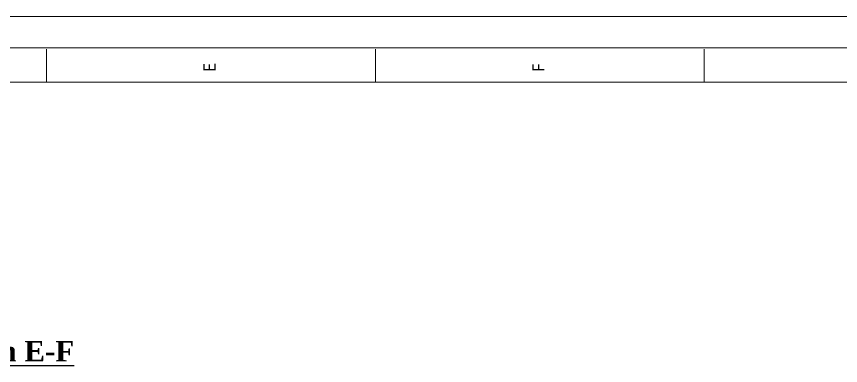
# Model space of a CAD drawing. Header units: millimetres. Extents: x 3220 to 226993, y 817 to 176024.
# Drawn here: x 162043 to 174352, y 54004 to 59221 of the extents above; entities that cross this region are included whole.
import ezdxf

# ---------------------------------------------------------------- set-up
doc = ezdxf.new("R2010")
doc.units = ezdxf.units.MM
doc.styles.add('SLDTEXTSTYLE0', font='TXT', dxfattribs={"width": 0.75})
doc.styles.get("Standard").update_dxf_attribs({"font": 'arial.ttf'})

# ---------------------------------------------------------------- blocks, each defined once
blk = doc.blocks.new('A1 E1-200')
at = {"color": 1, "linetype": 'Continuous', "lineweight": 18}
blk.add_line((-164800, 0), (0, 0), dxfattribs=at)
at = {"color": 1, "linetype": 'Continuous', "lineweight": 15}
blk.add_line((-164800, 0), (0, 0), dxfattribs=at)
blk = doc.blocks.new('A2 E1-50')
at = {"color": 1, "linetype": 'Continuous', "lineweight": 15}
blk.add_line((0, 0), (0, 20086.4), dxfattribs=at)
at = {"linetype": 'Continuous', "lineweight": 18}
blk.add_line((-232.1, 230.6), (-232.1, 19860.5), dxfattribs=at)
at = {"color": 1, "linetype": 'Continuous', "lineweight": 18}
blk.add_line((-485.3, 485.3), (-485.3, 19601.2), dxfattribs=at)
at = {"color": 5, "linetype": 'Continuous', "lineweight": 15}
for p, q in [((-485.1, 11104.5), (-242.5, 11104.5)), ((-242.5, 8678.2), (-485.1, 8678.2)), ((-485.1, 6251.9), (-242.5, 6251.9))]:
    blk.add_line(p, q, dxfattribs=at)
at = {"color": 5, "linetype": 'Continuous', "lineweight": 15, "char_height": 89.9, "attachment_point": 1, "style": 'SLDTEXTSTYLE0'}
for s, insert in [('E', (-404.2, 9948)), ('F', (-404.2, 7521.7))]:
    blk.add_mtext(s, dxfattribs=dict(at, insert=insert))

msp = doc.modelspace()

# ---------------------------------------------------------------- block references
at = {"xscale": 0.5017310599597968, "yscale": 0.5017310599597968, "zscale": 0.5017310599597968}
msp.add_blockref('A1 E1-200', (226993.4, 59220.8), dxfattribs=at)
at = {"xscale": 2.024564718585504, "yscale": 2.024564718585504, "zscale": 2.024564718585504, "rotation": 90}
msp.add_blockref('A2 E1-50', (184974.5, 59220.8), dxfattribs=at)

# ---------------------------------------------------------------- texts
at = {"insert": (160606.2, 54370.9), "char_height": 306.141, "attachment_point": 1}
msp.add_mtext_dynamic_manual_height_columns('{\\fTimes New Roman|b1|i0|c0|p18;\\LSection E-F}', width=5027.93, gutter_width=17.5, heights=[0], dxfattribs=at)

doc.saveas('drawing.dxf')
